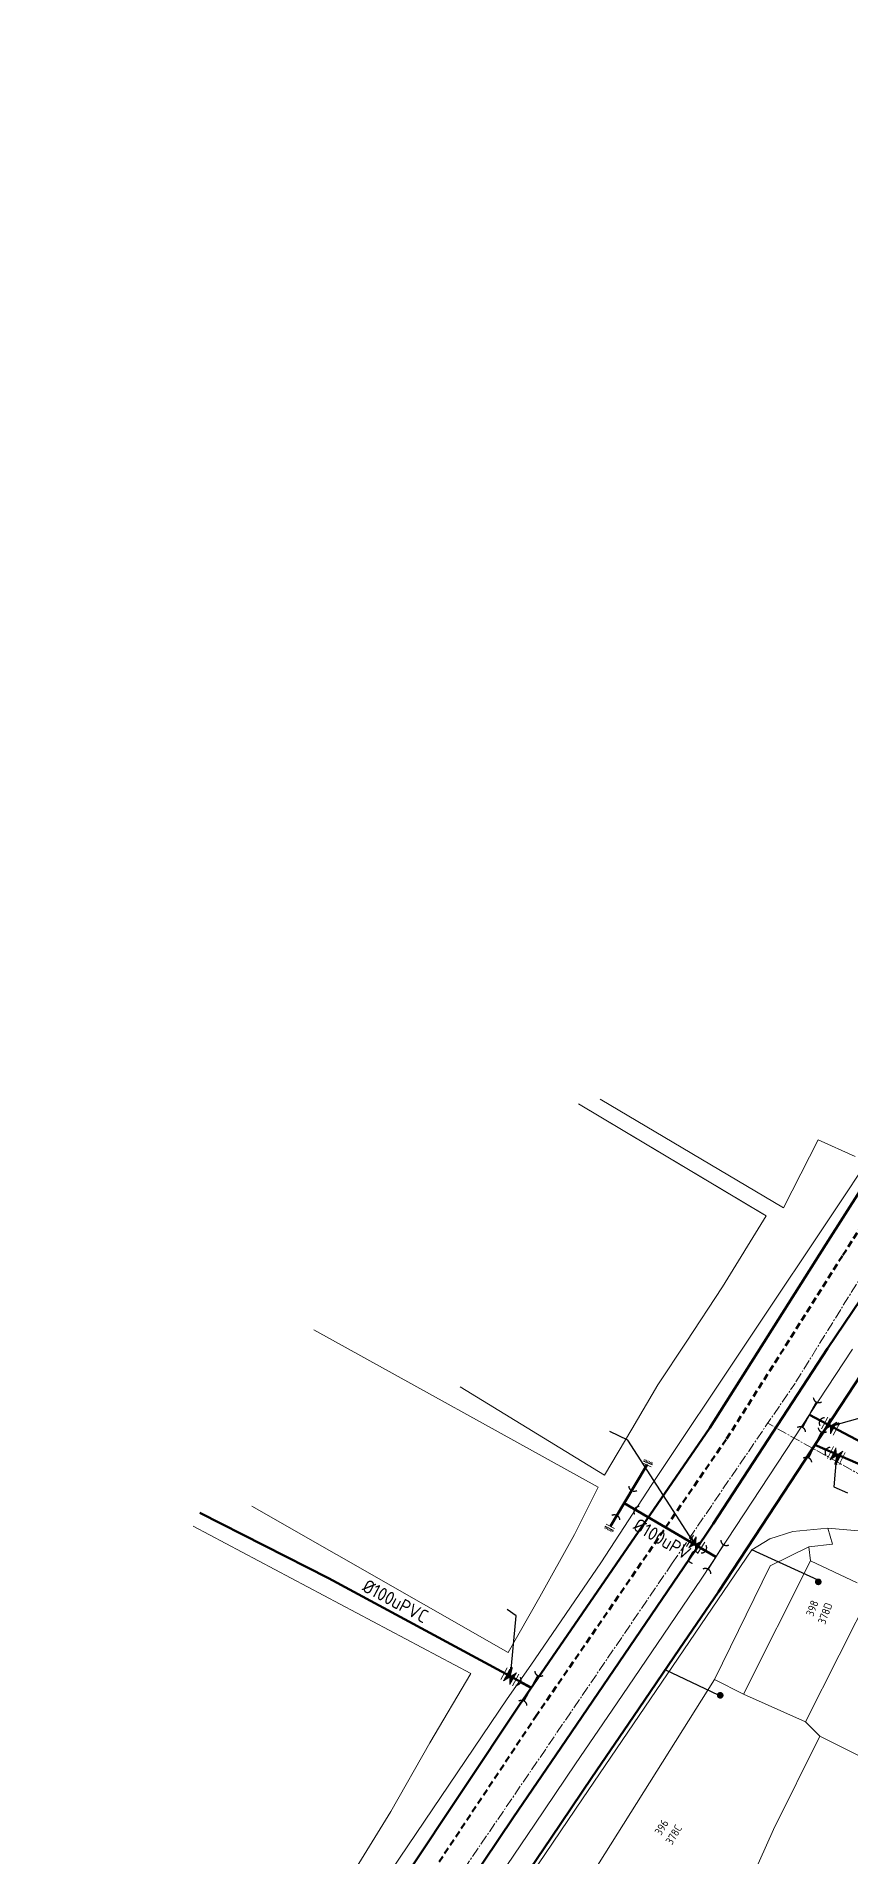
# Model space of a CAD drawing. Header units: inches. Extents: x 595615 to 1194060, y 1190840 to 2385448.
# Drawn here: x 596438.8 to 596499.8, y 1191867.2 to 1192003.6 of the extents above; entities that cross this region are included whole.
import ezdxf
from ezdxf.enums import TextEntityAlignment as Align

# ---------------------------------------------------------------- set-up
doc = ezdxf.new("R2010")
doc.units = ezdxf.units.IN
doc.header["$MEASUREMENT"] = 0
doc.linetypes.add('CENTER2', pattern=[1.125, 0.75, -0.125, 0.125, -0.125])
doc.linetypes.add('DASHED', pattern=[0.75, 0.5, -0.25])
for name, color, linetype, lineweight in [('Chitiet', 4, 'Continuous', 9), ('DN 100 uPVC', 4, 'Continuous', 50), ('DN 150 uPVC', 4, 'Continuous', 50), ('DN 25 PE', 40, 'Continuous', 30), ('Nen tim duong', 9, 'CENTER2', 0), ('Nen_HTHANH-TP', 9, 'Continuous', 0), ('Nen_PHUTHANH-TP', 8, 'Continuous', 5), ('Nen_SN-HTHANH-TP_new', 7, 'Continuous', 0), ('Nen_SN_HTHANH_old', 9, 'Continuous', 0), ('ONG BTCT', 61, 'DASHED', 100), ('ONG CAP 2 (DADT)', 140, 'Continuous', 70), ('ONG CAP 3 (DADT)', 221, 'Continuous', 50), ('ONGCAP2', 5, 'Continuous', 20), ('Te', 4, 'Continuous', 15), ('TEXT PIPE', 3, 'Continuous', 25), ('TLK 15', 220, 'Continuous', 20), ('VAN', 7, 'Continuous', 20)]:
    doc.layers.add(name, color=color, linetype=linetype, lineweight=lineweight)
doc.layers.add('ki hieu van', color=170, linetype='Continuous')
doc.styles.add('Sonha_QTB', font='isocp.shx', dxfattribs={"height": 0.6, "bigfont": 'bigfont.shx'})
doc.styles.add('text', font='isocp2.shx')
doc.styles.add('VNI-HC', font='VHELVCN_0.TTF')
doc.dimstyles.new('DUONG KICH THUOC', dxfattribs={"dimtxt": 1, "dimasz": 0.7, "dimexe": 0.5, "dimexo": 0.3, "dimgap": 0.2, "dimtad": 1, "dimzin": 0, "dimdsep": 46, "dimtxsty": 'VNI-HC', "dimblk": 'ARCHTICK', "dimcen": 0.09, "dimdle": 0.5, "dimclrd": 256, "dimclre": 256, "dimclrt": 256, "dimadec": 0, "dimazin": 0, "dimtfac": 1, "dimtofl": 0, "dimtmove": 0, "dimatfit": 3, "dimfxl": 1, "dimtolj": 1, "dimtzin": 0, "dimlwd": -1, "dimlwe": -1, "dimarcsym": 0})

# ---------------------------------------------------------------- blocks, each defined once
blk = doc.blocks.new('VAN')
at = {"layer": 'VAN'}
h = blk.add_hatch(color=256, dxfattribs=at)
h.paths.add_polyline_path([(0.21, -0.5), (0.49, 0), (0.21, 0.5)])
h.paths.add_polyline_path([(0.77, 0.5), (0.49, 0), (0.77, -0.5)])
at = {"layer": 'VAN', "ltscale": 100}
for p, q in [((0, 0.5), (0, -0.5)), ((0.77, -0.5), (0.21, 0.5)), ((0.21, -0.5), (0.77, 0.5)), ((0.21, 0.5), (0.21, -0.5)), ((0.77, 0.5), (0.77, -0.5)), ((0.98, 0.5), (0.98, -0.5))]:
    blk.add_line(p, q, dxfattribs=at)
blk = doc.blocks.new('TE+VAN')
at = {"layer": 'Chitiet', "ltscale": 100, "const_width": 0.1}
for points in [[(-0.35, 1.28, 0.571257), (0.35, 1.28)], [(1.1, 0.35, 0.571257), (1.1, -0.35)], [(0.35, -1.28, 0.571257), (-0.35, -1.28)]]:
    blk.add_lwpolyline(points, format="xyb", dxfattribs=at)
for points in [[(0, -1.08), (0, 1.08)], [(0.9, 0), (0, 0)]]:
    blk.add_lwpolyline(points, dxfattribs=at)
at = {"layer": 'VAN'}
blk.add_blockref('VAN', (1.3, 0), dxfattribs=at)
blk = doc.blocks.new('BIT')
at = {"layer": 'Chitiet', "ltscale": 100}
for p, q in [((0.35, 0), (-0.35, 0)), ((-0.3, -0.16), (-0.35, -0.21)), ((0.35, -0.16), (-0.35, -0.16)), ((-0.18, -0.16), (-0.34, -0.33)), ((-0.06, -0.16), (-0.22, -0.33)), ((0.07, -0.16), (-0.09, -0.33)), ((0.19, -0.16), (0.03, -0.33)), ((0.32, -0.16), (0.15, -0.33)), ((0.35, -0.25), (0.28, -0.33))]:
    blk.add_line(p, q, dxfattribs=at)
blk = doc.blocks.new('TLK 15')
at = {"layer": 'TLK 15', "linetype": 'Continuous', "const_width": 0.25}
blk.add_lwpolyline([(-0.125, 0, 1), (0.125, 0, 1)], format="xyb", close=True, dxfattribs=at)
blk = doc.blocks.new('_ArchTick')
at = {"color": 0, "linetype": 'ByBlock', "const_width": 0.15}
blk.add_lwpolyline([(-0.5, -0.5), (0.5, 0.5)], dxfattribs=at)
blk = doc.blocks.new('TE1')
at = {"layer": 'Chitiet', "ltscale": 100, "const_width": 0.1}
for points in [[(-0.35, 1.28, 0.571257), (0.35, 1.28)], [(1.1, 0.35, 0.571257), (1.1, -0.35)], [(0.35, -1.28, 0.571257), (-0.35, -1.28)]]:
    blk.add_lwpolyline(points, format="xyb", dxfattribs=at)
for points in [[(0, -1.08), (0, 1.08)], [(0.9, 0), (0, 0)]]:
    blk.add_lwpolyline(points, dxfattribs=at)

msp = doc.modelspace()

# ---------------------------------------------------------------- linework, layer by layer
at = {"layer": 'DN 100 uPVC'}
for points in [[(596489.742, 1191889.627), (596482.877, 1191893.673), (596484.578, 1191896.522), (596482.877, 1191893.673), (596481.835, 1191891.926)], [(596451.067, 1191892.948), (596460.699, 1191888.046), (596475.903, 1191879.838)]]:
    msp.add_lwpolyline(points, dxfattribs=at)
at = {"layer": 'DN 150 uPVC'}
msp.add_lwpolyline([(596625.25, 1191855.344), (596609.687, 1191859.802), (596605.105, 1191861.023), (596596.135, 1191863.414), (596587.487, 1191865.802, -0.0001997), (596587.486, 1191865.803), (596582.716, 1191867.124), (596576.936, 1191868.725), (596570.43, 1191870.528), (596563.891, 1191872.759), (596554.589, 1191876.369), (596544.976, 1191880.1), (596537.134, 1191883.143), (596529.984, 1191885.918), (596523.152, 1191888.57), (596507.196, 1191894.762), (596496.756, 1191900.291)], format="xyb", dxfattribs=at)
at = {"layer": 'DN 25 PE'}
for p, q in [((596497.419, 1191887.888), (596492.44, 1191890.161)), ((596489.944, 1191879.256), (596485.946, 1191881.164))]:
    msp.add_line(p, q, dxfattribs=at)
at = {"layer": 'Nen tim duong'}
for p, q in [((596508.583, 1191923.474), (596495.65, 1191902.613)), ((596486.471, 1191889.156), (596495.65, 1191902.613)), ((596504.847, 1191893.401), (596493.632, 1191899.652)), ((596453.13, 1191840.199), (596486.471, 1191889.156))]:
    msp.add_line(p, q, dxfattribs=at)
at = {"layer": 'Nen_HTHANH-TP', "linetype": 'Continuous'}
for p, q in [((596490.989, 1191903.56), (596490.989, 1191903.56)), ((596495.519, 1191891.533), (596493.789, 1191890.992)), ((596498.129, 1191891.785), (596495.519, 1191891.533)), ((596498.129, 1191891.785), (596500.709, 1191891.557)), ((596498.48, 1191890.586), (596498.129, 1191891.785)), ((596492.44, 1191890.161), (596479.735, 1191871.491)), ((596493.789, 1191890.992), (596492.44, 1191890.161)), ((596493.801, 1191888.952), (596496.7, 1191890.394)), ((596496.7, 1191890.394), (596498.48, 1191890.586)), ((596496.831, 1191889.334), (596496.7, 1191890.394)), ((596489.628, 1191880.439), (596493.801, 1191888.952)), ((596491.819, 1191879.35), (596496.831, 1191889.334)), ((596496.831, 1191889.334), (596500.342, 1191887.697)), ((596501.502, 1191887.268), (596496.47, 1191877.264)), ((596478.402, 1191862.609), (596489.628, 1191880.439)), ((596491.819, 1191879.35), (596489.628, 1191880.439)), ((596496.47, 1191877.264), (596491.819, 1191879.35)), ((596497.531, 1191876.185), (596496.47, 1191877.264)), ((596497.531, 1191876.185), (596494.057, 1191869.202)), ((596497.531, 1191876.185), (596520.391, 1191864.813)), ((596494.057, 1191869.202), (596490.364, 1191860.899))]:
    msp.add_line(p, q, dxfattribs=at)
at = {"layer": 'Nen_HTHANH-TP'}
msp.add_lwpolyline([(596472.789, 1191854.685), (596470.584, 1191856.176, -0.4142136), (596470.316, 1191857.565), (596479.735, 1191871.491)], format="xyb", dxfattribs=at)
at = {"layer": 'Nen_PHUTHANH-TP'}
for p, q in [((596511.62, 1191935.222), (596499.09, 1191916.262)), ((596479.45, 1191923.612), (596493.52, 1191915.192)), ((596479.45, 1191923.612), (596493.33, 1191915.302)), ((596481.08, 1191923.952), (596494.81, 1191915.812)), ((596497.42, 1191920.902), (596494.81, 1191915.812)), ((596500.19, 1191919.652), (596497.42, 1191920.902)), ((596484.94, 1191895.072), (596499.09, 1191916.262)), ((596493.52, 1191915.192), (596490.25, 1191909.882)), ((596490.25, 1191909.882), (596487.52, 1191905.732)), ((596459.6, 1191906.652), (596480.92, 1191894.852)), ((596487.52, 1191905.732), (596485.38, 1191902.522)), ((596481.4, 1191895.772), (596470.582, 1191902.396)), ((596485.38, 1191902.522), (596483.43, 1191899.222)), ((596483.43, 1191899.222), (596481.4, 1191895.772)), ((596479.15, 1191891.312), (596480.92, 1191894.852)), ((596481.13, 1191889.192), (596484.94, 1191895.072)), ((596474.16, 1191882.472), (596454.96, 1191893.432)), ((596450.563, 1191891.935), (596471.38, 1191880.892)), ((596479.15, 1191891.312), (596476.54, 1191886.652)), ((596475.87, 1191881.512), (596481.13, 1191889.192)), ((596476.54, 1191886.652), (596474.16, 1191882.472)), ((596471.38, 1191880.892), (596468.31, 1191875.682)), ((596474.1, 1191879.002), (596475.87, 1191881.512)), ((596463.44, 1191863.232), (596474.1, 1191879.002)), ((596468.31, 1191875.682), (596465.38, 1191870.552)), ((596465.38, 1191870.552), (596462.78, 1191866.312))]:
    msp.add_line(p, q, dxfattribs=at)
at = {"layer": 'ONG BTCT'}
msp.add_lwpolyline([(596442.819, 1191827.141), (596442.819, 1191827.141), (596446.397, 1191832.735), (596459.44, 1191852.403), (596476.221, 1191877.64), (596490.55, 1191898.483), (596499.254, 1191912.243), (596509.797, 1191928.784), (596523.976, 1191949.857), (596539.983, 1191973.405), (596553.785, 1191994.369), (596569.273, 1192020.262), (596577.995, 1192036.937), (596590.093, 1192061.928), (596602.325, 1192091.202), (596614.027, 1192122.281)], dxfattribs=at)
at = {"layer": 'ONG CAP 2 (DADT)'}
msp.add_lwpolyline([(596567.088, 1192010.996), (596561.59, 1192002.417), (596555.764, 1191993.175), (596548.689, 1191981.94), (596543.171, 1191973.854), (596540.007, 1191968.931), (596536.997, 1191964.444), (596532.5, 1191957.45), (596527.983, 1191950.555), (596520.728, 1191939.5), (596513.114, 1191927.966), (596509.016, 1191921.819), (596501.85, 1191910.802), (596498.112, 1191905.252), (596489.528, 1191892.102), (596488.977, 1191891.293), (596484.881, 1191885.273), (596478.107, 1191875.319), (596474.579, 1191870.115), (596471.193, 1191865.109)], dxfattribs=at)
at = {"layer": 'ONG CAP 3 (DADT)'}
for points in [[(596438.806, 1191824.559), (596439.469, 1191825.084), (596445.148, 1191833.567), (596458.19, 1191853.232), (596474.978, 1191878.48), (596489.297, 1191899.31), (596497.987, 1191913.047), (596508.542, 1191929.606), (596522.734, 1191950.697), (596538.736, 1191974.24), (596552.514, 1191995.167), (596567.963, 1192020.996), (596576.656, 1192037.612), (596588.725, 1192062.545), (596600.931, 1192091.756), (596612.617, 1192122.793)], [(596473.714, 1191863.142), (596477.384, 1191868.568), (596480.453, 1191873.093), (596483.558, 1191877.656), (596487.02, 1191882.744), (596489.928, 1191887.017), (596501.215, 1191904.177)]]:
    msp.add_lwpolyline(points, dxfattribs=at)
msp.add_lwpolyline([(596497.17, 1191898.027), (596506.834, 1191893.83), (596522.79, 1191887.637), (596529.623, 1191884.986), (596536.772, 1191882.211), (596544.615, 1191879.167), (596554.227, 1191875.437), (596563.548, 1191871.819), (596570.135, 1191869.572), (596576.669, 1191867.762), (596582.449, 1191866.16), (596587.219, 1191864.839, 0.0001997), (596587.22, 1191864.838), (596595.873, 1191862.449), (596604.847, 1191860.057), (596609.421, 1191858.838), (596624.982, 1191854.38)], format="xyb", dxfattribs=at)
at = {"layer": 'ONGCAP2'}
msp.add_lwpolyline([(596472.488, 1191864.171), (596476.159, 1191869.598), (596479.229, 1191874.125), (596482.335, 1191878.69), (596485.798, 1191883.778), (596488.696, 1191888.038), (596499.985, 1191905.201)], dxfattribs=at)

# ---------------------------------------------------------------- block references
at = {"layer": 'Chitiet'}
for name, p, rotation in [('TE+VAN', (596496.756, 1191900.291), 331.5633989755861), ('TE+VAN', (596497.17, 1191898.027), 333.8171437582481), ('BIT', (596484.578, 1191896.522), 157.6821054375133), ('BIT', (596481.835, 1191891.926), 332.7339106319373), ('TE+VAN', (596489.742, 1191889.627), 147.9217178481445), ('TE+VAN', (596475.872, 1191879.781), 151.4815481129008)]:
    msp.add_blockref(name, p, dxfattribs=dict(at, rotation=rotation))
at = {"layer": 'Te', "rotation": 329.8842723837873}
msp.add_blockref('TE1', (596482.877, 1191893.673), dxfattribs=at)
at = {"layer": 'TLK 15', "rotation": 359.9999999934133}
msp.add_blockref('TLK 15', (596497.419, 1191887.763), dxfattribs=at)
at = {"layer": 'TLK 15'}
for p in [(596497.419, 1191887.763), (596490.069, 1191879.256)]:
    msp.add_blockref('TLK 15', p, dxfattribs=at)

# ---------------------------------------------------------------- texts
at = {"layer": 'Nen_SN-HTHANH-TP_new', "style": 'Sonha_QTB'}
for s, rotation, p in [('398', 69.46584, (596496.964, 1191885.785)), ('396', 58.89028, (596485.668, 1191869.357))]:
    msp.add_text(s, height=0.6, rotation=rotation, dxfattribs=at).set_placement(p, align=Align.MIDDLE)
at = {"layer": 'Nen_SN_HTHANH_old', "style": 'Sonha_QTB'}
for s, rotation, p in [('378D', 69.46584, (596497.93, 1191885.399)), ('378C', 58.89028, (596486.591, 1191868.815))]:
    msp.add_text(s, height=0.6, rotation=rotation, dxfattribs=at).set_placement(p, align=Align.MIDDLE)
at = {"layer": 'TEXT PIPE', "style": 'text'}
for rotation, p in [(329.67886, (596483.451, 1191891.724)), (331.88466, (596463.151, 1191887.122))]:
    msp.add_text('%%c100uPVC', height=1, rotation=rotation, dxfattribs=at).set_placement(p)

# ---------------------------------------------------------------- leaders
at = {"layer": 'ki hieu van'}
for points in [[(596498.334, 1191899.436), (596505.548, 1191901.45), (596507.072, 1191900.799)], [(596488.218, 1191890.525), (596483.151, 1191898.384), (596481.805, 1191899.025)], [(596498.781, 1191897.235), (596498.588, 1191894.885), (596499.62, 1191894.444)], [(596474.353, 1191880.674), (596474.763, 1191885.209), (596474.09, 1191885.682)]]:
    msp.add_leader(points, dimstyle='DUONG KICH THUOC', override={"dimgap": 0.2, "dimtad": 0}, dxfattribs=at)

doc.saveas('drawing.dxf')
